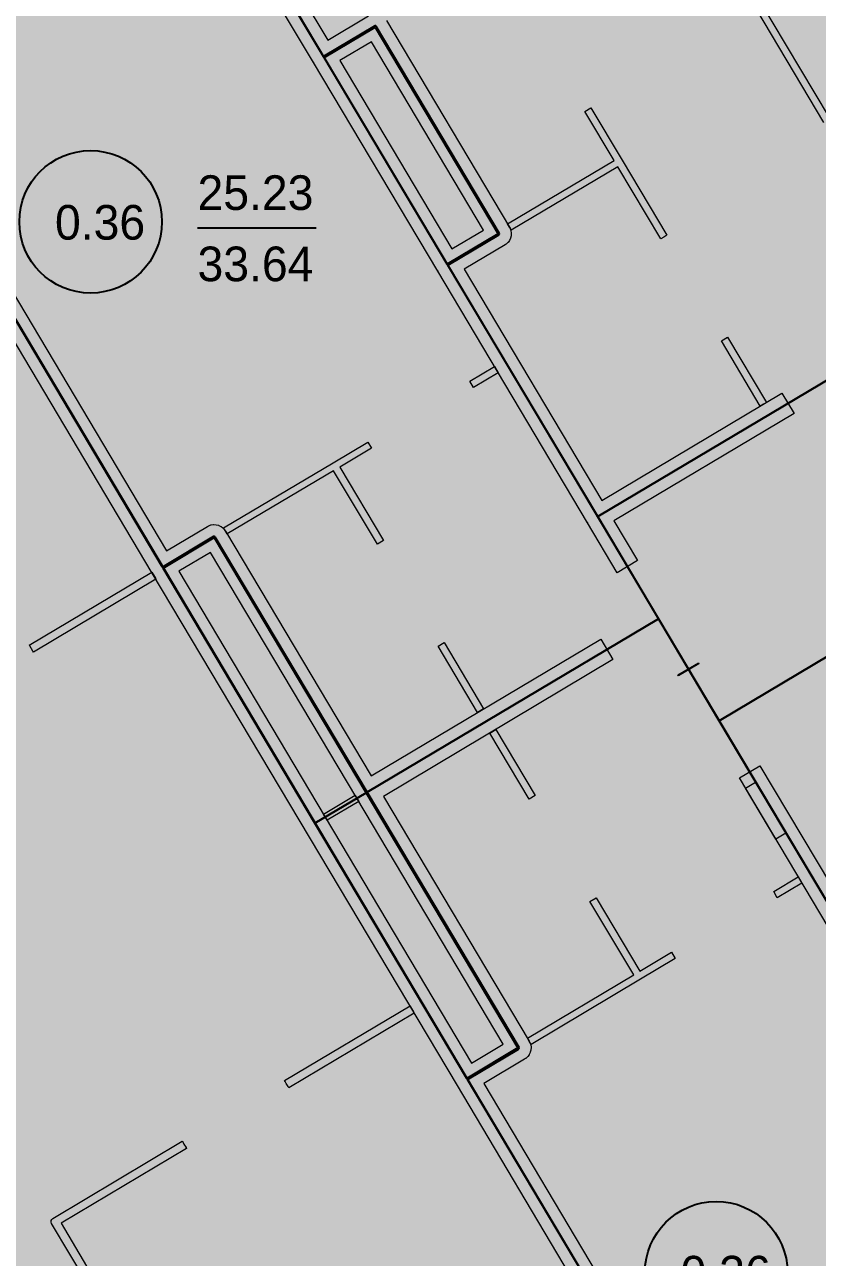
# Model space of a CAD drawing. Header units: millimetres. Extents: x 0 to 312583, y -208103 to 25097.
# Drawn here: x 122458 to 129132, y -156384 to -146006 of the extents above; entities that cross this region are included whole.
import ezdxf

# ---------------------------------------------------------------- set-up
doc = ezdxf.new("R2010")
doc.units = ezdxf.units.MM
doc.linetypes.add('Solid', pattern=[0])
for name, color, linetype, lineweight in [('Inner Walls', 5, 'Solid', 0), ('Room Objects', 47, 'Solid', 15), ('Room Walls', 47, 'Solid', 35), ('Service Area', 252, 'Solid', 25), ('Studio Apartment', 250, 'Solid', 25), ('Three-Bedroom Apartment', 151, 'Solid', 25), ('Two-Bedroom Apartment', 252, 'Solid', 25)]:
    doc.layers.add(name, color=color, linetype=linetype, lineweight=lineweight)
doc.styles.add('Dialog.plain', font='Dialog.plain')

msp = doc.modelspace()

# ---------------------------------------------------------------- hatches: boundary and pattern name
at = {"layer": 'Room Objects', "linetype": 'Solid', "lineweight": 0}
msp.add_hatch(color=5, dxfattribs=at).paths.add_polyline_path([(128527, -152434), (128613, -152383), (128868, -152812), (128783, -152863)], flags=0)
at = {"layer": 'Service Area', "linetype": 'Solid', "lineweight": 25}
for points in [[(161970, -129496), (162994, -131214), (128307, -151866), (127283, -150148)], [(125410, -146026), (126446, -147766), (126017, -148022), (124981, -146282)], [(125333, -152473), (124903, -152729), (124903, -152729), (123624, -150581), (124054, -150325)], [(125333, -152473), (126612, -154621), (126182, -154877), (124903, -152729), (124903, -152729)]]:
    msp.add_hatch(color=254, dxfattribs=at).paths.add_polyline_path(points, flags=0)
at = {"layer": 'Studio Apartment', "linetype": 'Solid', "lineweight": 25}
for points in [[(123619, -150572), (119788, -144136), (119788, -144136), (122678, -142415), (127794, -151008), (127794, -151008), (125342, -152468), (125342, -152468), (124063, -150320), (124062, -150318), (124060, -150317), (124058, -150316), (124057, -150315), (124055, -150315), (124053, -150315), (124051, -150316), (124049, -150316)], [(132353, -152088), (135801, -157879), (135801, -157879), (132910, -159600), (128306, -151867), (128307, -151866), (128307, -151866), (130758, -150407), (131909, -152340), (131910, -152342), (131912, -152343), (131914, -152344), (131915, -152345), (131917, -152345), (131919, -152345), (131921, -152344), (131923, -152344)], [(125342, -152468), (127794, -151008), (132910, -159600), (132910, -159600), (130019, -161321), (130019, -161321), (126188, -154886), (126188, -154886), (126617, -154630), (126619, -154629), (126620, -154627), (126621, -154625), (126622, -154624), (126622, -154622), (126622, -154620), (126621, -154618), (126621, -154616)]]:
    msp.add_hatch(color=252, dxfattribs=at).paths.add_polyline_path(points, flags=0)
at = {"layer": 'Three-Bedroom Apartment', "linetype": 'Solid', "lineweight": 25}
msp.add_hatch(color=150, dxfattribs=at).paths.add_polyline_path([(115464, -149969), (115464, -149969), (115464, -149969), (115464, -149969), (115465, -149969), (115466, -149968), (118127, -148384), (121220, -146542), (128587, -158915), (125494, -160757), (122400, -162599), (120743, -159815), (120743, -159815), (121172, -159559), (121174, -159558), (121175, -159556), (121176, -159555), (121177, -159553), (121177, -159551), (121177, -159549), (121177, -159547), (121176, -159545), (119667, -157011), (119667, -157011), (122321, -155430), (121298, -153712), (118643, -155292), (118643, -155292), (117058, -152628), (117056, -152627), (117055, -152625), (117053, -152624), (117052, -152624), (117050, -152623), (117048, -152624), (117046, -152624), (117044, -152625), (116614, -152881), (116614, -152881), (115034, -150227)], flags=0)
at = {"layer": 'Two-Bedroom Apartment', "linetype": 'Solid', "lineweight": 25}
msp.add_hatch(color=151, dxfattribs=at).paths.add_polyline_path([(130173, -148427), (127283, -150148), (126022, -148031), (126022, -148031), (126451, -147775), (126453, -147774), (126454, -147772), (126455, -147770), (126456, -147769), (126456, -147767), (126456, -147765), (126456, -147763), (126455, -147761), (125419, -146021), (125418, -146020), (125416, -146018), (125414, -146017), (125413, -146017), (125411, -146016), (125409, -146016), (125407, -146017), (125405, -146018), (124975, -146274), (122678, -142415), (125569, -140694), (128460, -138973), (131351, -137252), (135955, -144985), (133064, -146706)], flags=0)

# ---------------------------------------------------------------- linework, layer by layer
at = {"layer": 'Inner Walls', "color": 47, "linetype": 'Solid', "lineweight": 15}
for p, q in [((122892, -142579), (125010, -146136)), ((124890, -146325), (122720, -142681)), ((125010, -146136), (125354, -145932)), ((125505, -145970), (126541, -147710)), ((125379, -146150), (125113, -146308)), ((126323, -147735), (125379, -146150)), ((125936, -148082), (124890, -146325)), ((125113, -146308), (126056, -147894)), ((121423, -146688), (123654, -150435)), ((123533, -150623), (121262, -146808)), ((126056, -147894), (126323, -147735)), ((126541, -147710), (126545, -147718)), ((126545, -147718), (126546, -147720)), ((126546, -147720), (126553, -147739)), ((126553, -147739), (126553, -147741)), ((126553, -147741), (126556, -147760)), ((126556, -147762), (126555, -147782)), ((126555, -147782), (126555, -147784)), ((126556, -147760), (126556, -147762)), ((126503, -147861), (126159, -148065)), ((126511, -147855), (126503, -147861)), ((126512, -147854), (126511, -147855)), ((126527, -147841), (126512, -147854)), ((126528, -147839), (126527, -147841)), ((126540, -147824), (126528, -147839)), ((126541, -147822), (126540, -147824)), ((126549, -147804), (126541, -147822)), ((126550, -147803), (126549, -147804)), ((126555, -147784), (126550, -147803)), ((127197, -150200), (125936, -148082)), ((126159, -148065), (127317, -150011)), ((127317, -150011), (128833, -149109)), ((128833, -149109), (128936, -149281)), ((128936, -149281), (127420, -150183)), ((123654, -150435), (123998, -150230)), ((123998, -150230), (124007, -150226)), ((124007, -150226), (124008, -150225)), ((124008, -150225), (124027, -150218)), ((124027, -150218), (124029, -150218)), ((124029, -150218), (124048, -150215)), ((124048, -150215), (124050, -150215)), ((124050, -150215), (124070, -150216)), ((124070, -150216), (124072, -150216)), ((124072, -150216), (124091, -150221)), ((124091, -150221), (124092, -150222)), ((124092, -150222), (124110, -150230)), ((124110, -150230), (124112, -150231)), ((124112, -150231), (124127, -150243)), ((124127, -150243), (124129, -150244)), ((124129, -150244), (124142, -150259)), ((124142, -150259), (124143, -150260)), ((124143, -150260), (124149, -150269)), ((124149, -150269), (125376, -152331)), ((127447, -150621), (127197, -150200)), ((127420, -150183), (127619, -150518)), ((124023, -150449), (123756, -150607)), ((125256, -152519), (124023, -150449)), ((127619, -150518), (127447, -150621)), ((126102, -154937), (123533, -150623)), ((123756, -150607), (126222, -154748)), ((125376, -152331), (127309, -151180)), ((127309, -151180), (127411, -151352)), ((127411, -151352), (125479, -152503)), ((127959, -151480), (128131, -151378)), ((128136, -151386), (127964, -151489)), ((128131, -151378), (128136, -151386)), ((127964, -151489), (127959, -151480)), ((128476, -152348), (128647, -152245)), ((128647, -152245), (128648, -152245)), ((128648, -152245), (132868, -159334)), ((132696, -159436), (128476, -152348)), ((126488, -154590), (125256, -152519)), ((125479, -152503), (126707, -154565)), ((126222, -154748), (126488, -154590)), ((126707, -154565), (126711, -154574)), ((126711, -154574), (126712, -154575)), ((126712, -154575), (126719, -154594)), ((126719, -154594), (126719, -154596)), ((126719, -154596), (126722, -154615)), ((126722, -154617), (126721, -154637)), ((126722, -154615), (126722, -154617)), ((126668, -154716), (126325, -154920)), ((126676, -154710), (126668, -154716)), ((126678, -154709), (126676, -154710)), ((126693, -154696), (126678, -154709)), ((126694, -154694), (126693, -154696)), ((126706, -154679), (126694, -154694)), ((126707, -154677), (126706, -154679)), ((126715, -154659), (126707, -154677)), ((126716, -154658), (126715, -154659)), ((126721, -154639), (126716, -154658)), ((126721, -154637), (126721, -154639)), ((128373, -158752), (126102, -154937)), ((126325, -154920), (128556, -158668))]:
    msp.add_line(p, q, dxfattribs=at)
for p in [(124890, -146325), (125936, -148082), (127197, -150200), (123533, -150623), (125256, -152519), (125256, -152519)]:
    msp.add_point(p, dxfattribs=at)
at = {"layer": 'Room Objects', "color": 0, "linetype": 'Solid', "lineweight": 0}
for p, q in [((128527, -152434), (128613, -152383)), ((128783, -152863), (128527, -152434)), ((128613, -152383), (128868, -152812)), ((128868, -152812), (128783, -152863))]:
    msp.add_line(p, q, dxfattribs=at)
at = {"layer": 'Room Walls', "color": 47, "linetype": 'Solid', "lineweight": 9}
for p, q in [((129188, -146831), (127861, -144602)), ((127912, -144571), (129232, -146788)), ((127174, -146736), (127226, -146705)), ((127421, -147151), (127174, -146736)), ((127226, -146705), (127488, -147146)), ((126525, -147684), (127421, -147151)), ((127488, -147146), (127865, -147779)), ((127452, -147202), (126556, -147736)), ((127814, -147810), (127452, -147202)), ((126541, -147710), (126525, -147684)), ((126556, -147736), (126541, -147710)), ((127865, -147779), (127840, -147794)), ((127840, -147794), (127814, -147810)), ((128325, -148669), (128377, -148638)), ((128652, -149217), (128325, -148669)), ((128377, -148638), (128703, -149186)), ((126207, -149008), (126414, -148885)), ((126414, -148885), (126445, -148937)), ((126238, -149060), (126207, -149008)), ((126445, -148937), (126238, -149060)), ((128678, -149202), (128652, -149217)), ((128703, -149186), (128678, -149202)), ((125055, -149694), (125348, -149520)), ((125348, -149520), (125378, -149571)), ((125378, -149571), (125111, -149731)), ((124133, -150243), (125055, -149694)), ((125111, -149731), (125479, -150349)), ((125059, -149761), (124164, -150294)), ((125428, -150380), (125059, -149761)), ((124164, -150294), (124133, -150243)), ((125479, -150349), (125428, -150380)), ((122497, -151229), (123528, -150615)), ((123564, -150675), (122533, -151289)), ((123528, -150615), (123551, -150652)), ((123551, -150652), (123559, -150666)), ((123559, -150666), (123564, -150675)), ((122503, -151237), (122497, -151229)), ((122528, -151280), (122503, -151237)), ((122533, -151289), (122528, -151280)), ((125939, -151239), (125991, -151209)), ((126272, -151798), (125939, -151239)), ((125991, -151209), (126323, -151767)), ((126323, -151767), (126272, -151798)), ((126374, -151970), (126426, -151939)), ((126707, -152528), (126374, -151970)), ((126426, -151939), (126758, -152497)), ((124974, -152652), (125240, -152493)), ((125271, -152545), (125005, -152703)), ((125240, -152493), (125256, -152519)), ((125256, -152519), (125271, -152545)), ((126758, -152497), (126707, -152528)), ((125005, -152703), (124974, -152652)), ((128765, -153305), (128972, -153181)), ((129003, -153233), (128795, -153356)), ((128972, -153181), (129003, -153233)), ((127218, -153387), (127270, -153357)), ((127270, -153357), (127638, -153975)), ((128795, -153356), (128765, -153305)), ((127587, -154006), (127218, -153387)), ((127638, -153975), (127905, -153816)), ((127936, -153868), (127643, -154042)), ((127905, -153816), (127936, -153868)), ((126691, -154539), (127587, -154006)), ((127643, -154042), (126722, -154591)), ((124646, -154896), (125703, -154266)), ((125703, -154266), (125708, -154275)), ((125708, -154275), (125733, -154318)), ((125733, -154318), (125738, -154327)), ((125738, -154327), (124682, -154956)), ((126707, -154565), (126691, -154539)), ((126722, -154591), (126707, -154565)), ((124651, -154904), (124646, -154896)), ((124660, -154920), (124651, -154904)), ((124676, -154947), (124660, -154920)), ((124682, -154956), (124676, -154947)), ((122695, -156057), (123786, -155407)), ((123786, -155407), (123792, -155416)), ((123792, -155416), (123800, -155430)), ((123800, -155430), (123817, -155459)), ((123817, -155459), (123822, -155467)), ((123822, -155467), (122765, -156097)), ((122681, -156075), (122687, -156065)), ((122681, -156087), (122681, -156075)), ((122687, -156065), (122695, -156057)), ((122685, -156098), (122681, -156087)), ((123795, -157962), (122685, -156098)), ((122765, -156097), (123865, -157944))]:
    msp.add_line(p, q, dxfattribs=at)
msp.add_point((123817, -155459), dxfattribs=at)
at = {"layer": 'Service Area', "color": 254, "linetype": 'Solid', "lineweight": 25}
for p, q in [((127283, -150148), (161970, -129496)), ((162994, -131214), (128307, -151866)), ((124981, -146282), (125410, -146026)), ((125410, -146026), (126446, -147766)), ((126017, -148022), (124981, -146282)), ((126446, -147766), (126017, -148022)), ((128307, -151866), (127283, -150148)), ((123624, -150581), (124054, -150325)), ((124054, -150325), (125333, -152473)), ((124903, -152729), (123624, -150581)), ((124903, -152729), (125333, -152473)), ((125333, -152473), (124903, -152729)), ((125333, -152473), (126612, -154621)), ((126182, -154877), (124903, -152729)), ((126612, -154621), (126182, -154877))]:
    msp.add_line(p, q, dxfattribs=at)
msp.add_point((124903, -152729), dxfattribs=at)
msp.add_point((124903, -152729), dxfattribs=at)
at = {"layer": 'Studio Apartment', "color": 252, "linetype": 'Solid', "lineweight": 25}
for p, q in [((122678, -142415), (127794, -151008)), ((123619, -150572), (119788, -144136)), ((124049, -150316), (123619, -150572)), ((124051, -150316), (124049, -150316)), ((124053, -150315), (124051, -150316)), ((124055, -150315), (124053, -150315)), ((124057, -150315), (124055, -150315)), ((124058, -150316), (124057, -150315)), ((124060, -150317), (124058, -150316)), ((124062, -150318), (124060, -150317)), ((124063, -150320), (124062, -150318)), ((125342, -152468), (124063, -150320)), ((128307, -151866), (130758, -150407)), ((125342, -152468), (127794, -151008)), ((127794, -151008), (125342, -152468)), ((127794, -151008), (132910, -159600)), ((128306, -151867), (128307, -151866)), ((132910, -159600), (128306, -151867)), ((126621, -154616), (125342, -152468)), ((126188, -154886), (126617, -154630)), ((126617, -154630), (126619, -154629)), ((126619, -154629), (126620, -154627)), ((126620, -154627), (126621, -154625)), ((126621, -154618), (126621, -154616)), ((126622, -154620), (126621, -154618)), ((126621, -154625), (126622, -154624)), ((126622, -154622), (126622, -154620)), ((126622, -154624), (126622, -154622)), ((130019, -161321), (126188, -154886))]:
    msp.add_line(p, q, dxfattribs=at)
for p in [(127794, -151008), (128307, -151866), (125342, -152468), (126188, -154886)]:
    msp.add_point(p, dxfattribs=at)
at = {"layer": 'Three-Bedroom Apartment', "color": 150, "linetype": 'Solid', "lineweight": 25}
msp.add_line((121220, -146542), (128587, -158915), dxfattribs=at)
at = {"layer": 'Three-Bedroom Apartment', "color": 7, "linetype": 'Solid', "lineweight": 25}
msp.add_line((123914, -147716), (124914, -147716), dxfattribs=at)
for centre in [(123014, -147666), (128281, -156513)]:
    msp.add_circle(centre, 600, dxfattribs=at)
at = {"layer": 'Two-Bedroom Apartment', "color": 151, "linetype": 'Solid', "lineweight": 25}
for p, q in [((124975, -146274), (122678, -142415)), ((125405, -146018), (124975, -146274)), ((125407, -146017), (125405, -146018)), ((125409, -146016), (125407, -146017)), ((125411, -146016), (125409, -146016)), ((125413, -146017), (125411, -146016)), ((125414, -146017), (125413, -146017)), ((125416, -146018), (125414, -146017)), ((125418, -146020), (125416, -146018)), ((125419, -146021), (125418, -146020)), ((126455, -147761), (125419, -146021)), ((126022, -148031), (126451, -147775)), ((126451, -147775), (126453, -147774)), ((126453, -147774), (126454, -147772)), ((126454, -147772), (126455, -147770)), ((126456, -147763), (126455, -147761)), ((126455, -147770), (126456, -147769)), ((126456, -147765), (126456, -147763)), ((126456, -147767), (126456, -147765)), ((126456, -147769), (126456, -147767)), ((127283, -150148), (126022, -148031)), ((130173, -148427), (127283, -150148))]:
    msp.add_line(p, q, dxfattribs=at)
msp.add_point((126022, -148031), dxfattribs=at)

# ---------------------------------------------------------------- texts
at = {"layer": 'Three-Bedroom Apartment', "color": 7, "linetype": 'Solid', "lineweight": 25, "style": 'Dialog.plain'}
for s, p in [('25.23', (123914, -147566)), ('0.36', (122714, -147816)), ('33.64', (123914, -148166)), ('0.36', (127981, -156663))]:
    msp.add_text(s, height=291.6, dxfattribs=at).set_placement(p)

doc.saveas('drawing.dxf')
